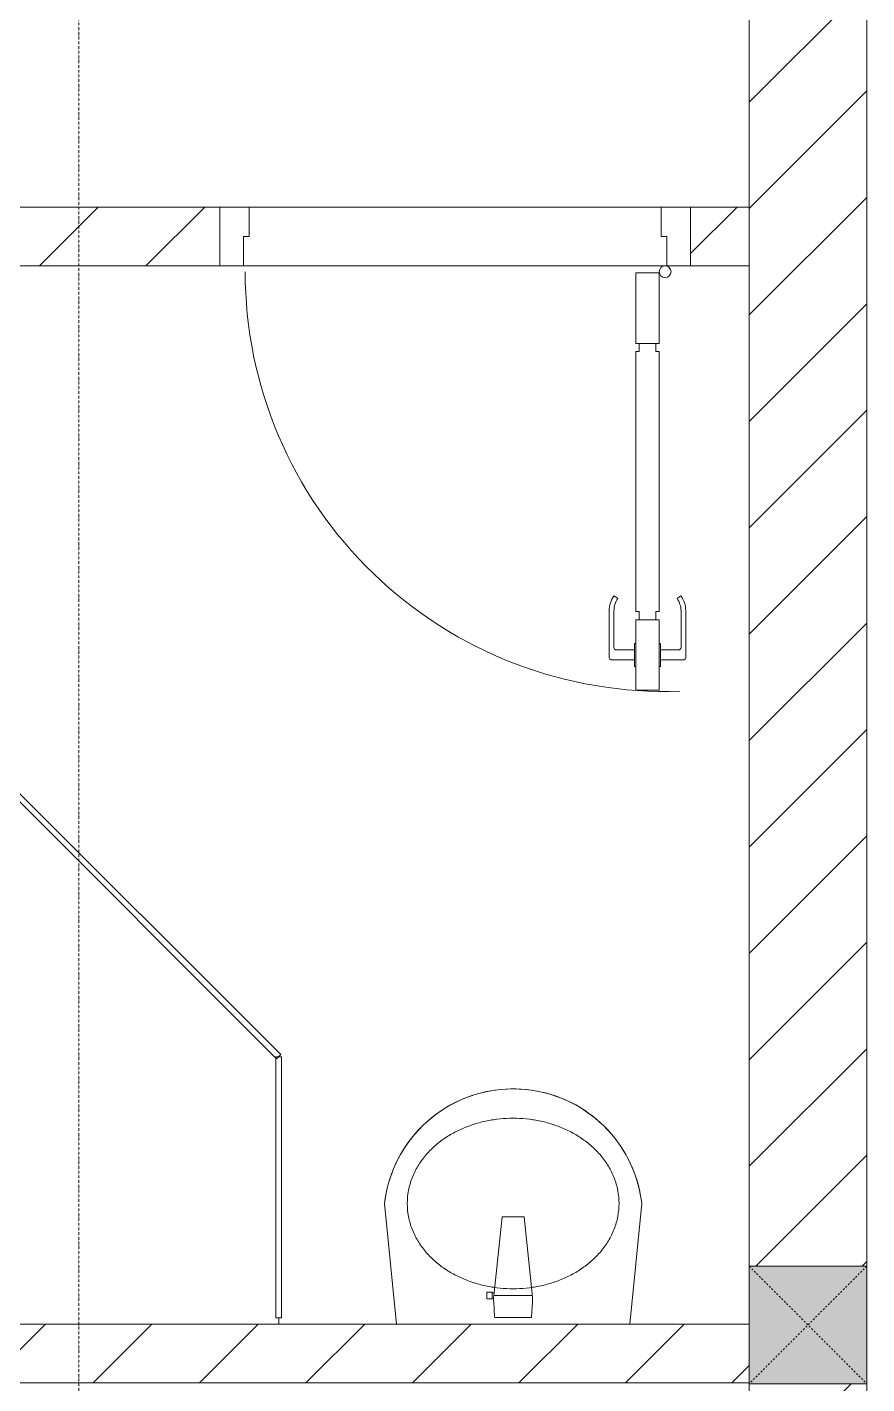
# Model space of a CAD drawing. Header units: millimetres. Extents: x 962 to 239635, y -15958 to 82755.
# Drawn here: x 176776 to 178203, y 64835 to 67143 of the extents above; entities that cross this region are included whole.
import ezdxf

# ---------------------------------------------------------------- set-up
doc = ezdxf.new("R2010")
doc.units = ezdxf.units.MM
for name, pattern in [('Dash', [6, 3, -3]), ('Dash Dot 3_16_', [7.9375, 4.7625, -1.5875, 0, -1.5875]), ('Grid Line', [22.225, 12.7, -3.175, 3.175, -3.175])]:
    doc.linetypes.add(name, pattern=pattern)
for name, color, linetype, lineweight in [('0-1', 7, 'Continuous', 5), ('A-DETL-GENF-1', 9, 'Continuous', 9), ('A-DOOR-1', 254, 'Continuous', 9), ('A-DOOR-2', 9, 'Continuous', 9), ('A-FLOR', 192, 'Continuous', 9), ('A-FLOR-2', 9, 'Continuous', 9), ('A-GLAZ-CURT-1', 254, 'Continuous', 9), ('A-GLAZ-CURT-2', 9, 'Continuous', 9), ('A-WALL', 113, 'Continuous', 9), ('A-WALL-1', 253, 'Continuous', 18), ('A-WALL-2', 9, 'Continuous', 9), ('A-WALL-3', 113, 'Continuous', 18), ('A-WALL-PATT-1', 10, 'Continuous', 9), ('A-WALL-PATT-2', 111, 'Continuous', 9), ('G-ANNO-SYMB-1', 111, 'Dash Dot 3_16_', 18), ('P-SANR-FIXT-1', 254, 'Continuous', 9), ('S-COLS', 52, 'Continuous', 9), ('S-COLS-1', 52, 'Continuous', 5), ('S-COLS-5', 52, 'Dash', 9), ('S-COLS-6', 52, 'Continuous', 18), ('S-COLS-HDLN', 52, 'Dash', 9), ('S-GRID-1', 1, 'Grid Line', 9)]:
    doc.layers.add(name, color=color, linetype=linetype, lineweight=lineweight)
pattern_1 = [(45, (0, 0), (-90.50967, 90.50967), [])]

# ---------------------------------------------------------------- blocks, each defined once
blk = doc.blocks.new('DOOR_CW_01 CANH MO-PANEL KINH - DIG_02-800x2200-CỬA NHÔM KÍNH-V2-TKCS_MB TẦNG 2')
at = {"layer": 'A-DETL-GENF-1'}
for p, q in [((-347, 772), (-307, 772)), ((-347, 652), (-347, 772)), ((-307, 772), (-307, 652)), ((-392, 637), (-392, 716.5)), ((-349, 720.5), (-388, 720.5)), ((-349, 731.8), (-347, 731.8)), ((-349, 692.2), (-349, 731.8)), ((-347, 692.2), (-347, 731.8)), ((-307, 692.2), (-307, 731.8)), ((-305, 731.8), (-307, 731.8)), ((-305, 692.2), (-305, 731.8)), ((-305, 720.5), (-266, 720.5)), ((-262, 637), (-262, 716.5)), ((-384, 699.5), (-384, 637)), ((-349, 703.5), (-380, 703.5)), ((-305, 703.5), (-274, 703.5)), ((-270, 699.5), (-270, 637)), ((-347, 692.2), (-349, 692.2)), ((-307, 692.2), (-305, 692.2)), ((-307, 652), (-347, 652)), ((-313, 652), (-341, 652)), ((-341, 652), (-341, 638)), ((-313, 638), (-313, 652)), ((-347, 638), (-341, 638)), ((-347, 638), (-347, 196)), ((-307, 638), (-313, 638)), ((-307, 196), (-307, 638)), ((-383.9, 611.2), (-377.3, 615.8)), ((-270.1, 611.2), (-276.7, 615.8)), ((-347, 196), (-341, 196)), ((-341, 196), (-341, 182)), ((-307, 196), (-313, 196)), ((-313, 182), (-313, 196)), ((-307, 182), (-347, 182)), ((-347, 182), (-347, 62)), ((-341, 182), (-313, 182)), ((-307, 62), (-307, 182)), ((-347, 62), (-307, 62))]:
    blk.add_line(p, q, dxfattribs=at)
blk.add_circle((-357, 60), 10, dxfattribs=at)
for centre, radius, start, end in [((-357, 60), 714, 360, 92), ((-388, 716.5), 4, 90, 180), ((-266, 716.5), 4, 0, 90), ((-380, 699.5), 4, 90, 180), ((-274, 699.5), 4, 0, 90), ((-347, 637), 45, 180, 215), ((-347, 637), 37, 180, 215), ((-307, 637), 37, 325, 0), ((-307, 637), 45, 325, 0)]:
    blk.add_arc(centre, radius, start, end, dxfattribs=at)
at = {"layer": 'A-DOOR-2'}
for p, q in [((-360, 50), (-400, 50)), ((-400, 50), (-400, -50)), ((-360, 0), (-360, 50)), ((-357, 50), (-332, 50)), ((400, 50), (360, 50)), ((360, 50), (360, 0)), ((400, -50), (400, 50)), ((-350, 0), (-360, 0)), ((-350, -50), (-350, 0)), ((360, 0), (350, 0)), ((350, 0), (350, -50)), ((-400, -50), (-350, -50)), ((350, -50), (400, -50))]:
    blk.add_line(p, q, dxfattribs=at)
blk = doc.blocks.new('bonruatreo - Chậu rửa-348246-TKCS_MB TẦNG 2')
at = {"layer": 'P-SANR-FIXT-1'}
for p, q in [((-218.6, 205), (-198.4, 0)), ((198.4, 0), (218.6, 205)), ((-18.5, 182.5), (-32.2, 52.9)), ((18.5, 182.5), (-18.5, 182.5)), ((33, 45.4), (18.5, 182.5)), ((-35.6, 54.2), (-44.7, 54.2)), ((-44.7, 54.2), (-44.7, 42.8)), ((-35.6, 52.9), (-35.6, 54.2)), ((-32.2, 52.9), (-35.6, 52.9)), ((-35.6, 44.2), (-35.6, 52.9)), ((-32.2, 52.9), (-33.1, 44.2)), ((32.7, 48.5), (-32.7, 48.5)), ((-44.7, 42.8), (-35.6, 42.8)), ((-35.6, 42.8), (-35.6, 44.2)), ((-35.6, 44.2), (-33.1, 44.2)), ((-33, 37.3), (-31.4, 12.2)), ((31.4, 12.2), (33, 37.3)), ((-30.2, 11), (30.2, 11))]:
    blk.add_line(p, q, dxfattribs=at)
at = {"layer": 'P-SANR-FIXT-1', "flags": 128}
blk.add_lwpolyline([(-218.6, 205), (-217.4, 213.7), (-215.9, 222.4), (-214, 231), (-211.8, 239.5), (-209.3, 247.9), (-206.4, 256.2), (-203.2, 264.4), (-199.6, 272.5), (-195.8, 280.4), (-191.6, 288.1), (-187.1, 295.7), (-182.3, 303.1), (-177.3, 310.3), (-171.9, 317.3), (-166.3, 324.1), (-160.4, 330.6), (-154.2, 336.9), (-147.8, 342.9), (-141.2, 348.7), (-134.3, 354.2), (-127.3, 359.4), (-120, 364.4), (-112.5, 369), (-104.9, 373.4), (-97.1, 377.4), (-89.1, 381.2), (-81, 384.6), (-72.7, 387.6), (-64.4, 390.4), (-55.9, 392.8), (-47.3, 394.8), (-38.7, 396.6), (-30, 397.9), (-21.3, 399), (-12.5, 399.6), (-3.7, 400), (5.1, 399.9), (13.9, 399.6), (22.6, 398.8), (31.4, 397.8), (40.1, 396.3), (48.7, 394.5), (57.2, 392.4), (65.7, 390), (74, 387.2), (82.2, 384.1), (90.3, 380.6), (98.3, 376.8), (106.1, 372.7), (113.7, 368.3), (121.1, 363.6), (128.4, 358.7), (135.4, 353.4), (142.2, 347.8), (148.8, 342), (155.2, 335.9), (161.3, 329.6), (167.2, 323), (172.8, 316.2), (178.1, 309.2), (183.1, 302), (187.8, 294.6), (192.2, 287), (196.4, 279.2), (200.2, 271.3), (203.7, 263.2), (206.8, 255), (209.7, 246.6), (212.2, 238.2), (214.3, 229.7), (216.1, 221.1), (217.6, 212.4), (218.6, 205)], dxfattribs=at)
at = {"layer": 'P-SANR-FIXT-1'}
for centre, radius, start, end in [((0, 180), 220, 6.525, 173.475), ((5.5, 41.4), 38.7, 175.8543, 186.034), ((-5.5, 41.4), 38.7, 353.966, 6.034), ((-30.1, 12.3), 1.3, 183.5997, 268.7722), ((30.1, 12.3), 1.3, 271.2278, 356.4003)]:
    blk.add_arc(centre, radius, start, end, dxfattribs=at)
for points in [[(-180, 205), (-180, 212.4), (-178.6, 227.3), (-172.4, 248.8), (-162.5, 268.9), (-149.4, 287), (-133.8, 303), (-116.1, 316.6), (-96.9, 327.9), (-76.5, 336.8), (-55.2, 343.5), (-33.3, 347.9), (-11.2, 350.1), (11.1, 350.1), (33.3, 347.9), (55.2, 343.5), (76.5, 336.8), (96.9, 327.9), (116.1, 316.6), (133.8, 302.9), (149.5, 287), (162.5, 268.8), (172.4, 248.8), (178.6, 227.3), (180, 212.4), (180, 205)], [(180, 205), (180, 197.6), (178.6, 182.7), (172.4, 161.2), (162.5, 141.2), (149.5, 123), (133.8, 107.1), (116.1, 93.4), (96.9, 82.1), (76.5, 73.2), (55.2, 66.5), (33.3, 62.1), (11.1, 59.9), (-11.2, 59.9), (-33.3, 62.1), (-55.2, 66.5), (-76.5, 73.2), (-96.9, 82.1), (-116.1, 93.4), (-133.8, 107), (-149.4, 123), (-162.5, 141.1), (-172.4, 161.2), (-178.6, 182.7), (-180, 197.6), (-180, 205)]]:
    blk.add_open_spline(points, degree=3, dxfattribs=at)
blk = doc.blocks.new('System Panel - Glazed-901207-TKCS_MB TẦNG 2')
at = {"layer": 'A-GLAZ-CURT-2'}
for p, q in [((222.1, 5), (-222.1, 5)), ((-222.1, 5), (-222.1, -5)), ((222.1, -5), (222.1, 5)), ((-222.1, -5), (222.1, -5))]:
    blk.add_line(p, q, dxfattribs=at)
blk = doc.blocks.new('System Panel - Glazed-579379-TKCS_MB TẦNG 2')
at = {"layer": 'A-GLAZ-CURT-2'}
for p, q in [((350.6, 5), (-350.6, 5)), ((-350.6, 5), (-350.6, -5)), ((350.6, -5), (350.6, 5)), ((-350.6, -5), (350.6, -5))]:
    blk.add_line(p, q, dxfattribs=at)
blk = doc.blocks.new('NCV_TKTC_TANG 2_rvt-1-TKCS_MB TẦNG 2')
at = {"layer": 'A-WALL-PATT-1'}
h = blk.add_hatch(dxfattribs=at)
h.set_pattern_fill('FP_1', color=256, style=0, pattern_type=2)
h.set_pattern_definition(pattern_1)
h.paths.add_polyline_path([(116252.6, 66736.9), (116252.6, 66836.9), (116152.6, 66836.9), (116152.6, 66736.9)])
h.paths.add_polyline_path([(115352.6, 66736.9), (115352.6, 66836.9), (114252.1, 66836.9), (114252.1, 66736.9), (114955.2, 66736.9)])
h = blk.add_hatch(dxfattribs=at)
h.set_pattern_fill('FP_1', color=256, style=0, pattern_type=2)
h.set_pattern_definition(pattern_1)
h.paths.add_polyline_path([(116252.6, 64836.9), (116252.6, 64936.9), (114252.6, 64936.9), (114252.6, 64836.9), (115761.3, 64836.9)])
h.paths.add_polyline_path([(114152.6, 64836.9), (114152.6, 64936.9), (111852.5, 64936.9), (111852.5, 64836.9), (114149.2, 64836.9)])
at = {"layer": 'A-FLOR-2'}
for p, q in [((115402.6, 66836.9), (116102.6, 66836.9)), ((115452.6, 64947.3), (115452.6, 64936.9))]:
    blk.add_line(p, q, dxfattribs=at)
at = {"layer": 'A-WALL-1'}
for p, q in [((115352.6, 66836.9), (114252.1, 66836.9)), ((115352.6, 66736.9), (115352.6, 66836.9)), ((116252.6, 66836.9), (116152.6, 66836.9)), ((116152.6, 66836.9), (116152.6, 66736.9)), ((116252.6, 66736.9), (116252.6, 66836.9)), ((114252.1, 66736.9), (115352.6, 66736.9)), ((116152.6, 66736.9), (116252.6, 66736.9)), ((116252.6, 64936.9), (114252.6, 64936.9)), ((116252.6, 64836.9), (116252.6, 64936.9)), ((114252.6, 64836.9), (116252.6, 64836.9))]:
    blk.add_line(p, q, dxfattribs=at)
at = {"layer": 'A-WALL-2'}
for p, q in [((115402.6, 66836.9), (116102.6, 66836.9)), ((116112.6, 66736.9), (115392.6, 66736.9))]:
    blk.add_line(p, q, dxfattribs=at)
at = {"layer": 'A-DOOR-1', "rotation": 180}
blk.add_blockref('DOOR_CW_01 CANH MO-PANEL KINH - DIG_02-800x2200-CỬA NHÔM KÍNH-V2-TKCS_MB TẦNG 2', (115752.6, 66786.9), dxfattribs=at)
at = {"layer": 'A-GLAZ-CURT-1'}
for name, p, rotation in [('System Panel - Glazed-579379-TKCS_MB TẦNG 2', (115204.7, 65639.5), 134.9999999999999), ('System Panel - Glazed-901207-TKCS_MB TẦNG 2', (115452.6, 65169.5), 89.9999999999999)]:
    blk.add_blockref(name, p, dxfattribs=dict(at, rotation=rotation))
at = {"layer": 'P-SANR-FIXT-1'}
blk.add_blockref('bonruatreo - Chậu rửa-348246-TKCS_MB TẦNG 2', (115851.2, 64936.9), dxfattribs=at)
blk = doc.blocks.new('G1_SOF - BO TRU - 200x200-3052401-TKCS_MB TẦNG 2')
at = {"layer": 'S-COLS-HDLN'}
for p, q in [((-100, -100), (100, 100)), ((100, -100), (-100, 100))]:
    blk.add_line(p, q, dxfattribs=at)

msp = doc.modelspace()

# ---------------------------------------------------------------- hatches: boundary and pattern name
at = {"layer": 'A-WALL-PATT-2'}
h = msp.add_hatch(dxfattribs=at)
h.set_pattern_fill('FP_1', color=256, style=0, pattern_type=2)
h.set_pattern_definition([(45, (61750.9, 0), (-90.50967, 90.50967), [])])
h.paths.add_polyline_path([(178203.5, 61911.9), (178203.5, 62061.9), (178003.5, 62061.9), (178003.5, 61911.9)])
h.paths.add_polyline_path([(178203.5, 63151.9), (178203.5, 64835.3), (178003.5, 64835.3), (178003.5, 63151.9)])
h.paths.add_polyline_path([(178003.5, 65035.3), (178203.5, 65035.3), (178203.5, 69761.9), (178003.5, 69761.9), (178003.5, 65415)])
at = {"layer": 'S-COLS-1'}
msp.add_hatch(color=256, dxfattribs=at).paths.add_polyline_path([(178203.4, 64835.3), (178203.4, 65035.3), (178003.4, 65035.3), (178003.4, 64835.3)])

# ---------------------------------------------------------------- linework, layer by layer
at = {"layer": 'A-FLOR'}
msp.add_line((178203.5, 65035.3), (178203.5, 64835.3), dxfattribs=at)
at = {"layer": 'A-WALL'}
for p, q in [((178003.5, 65035.3), (178203.5, 65035.3)), ((178203.5, 64835.3), (178003.5, 64835.3))]:
    msp.add_line(p, q, dxfattribs=at)
at = {"layer": 'A-WALL-3'}
for p, q in [((178003.5, 69761.9), (178003.5, 65035.3)), ((178203.5, 65035.3), (178203.5, 69761.9)), ((178003.5, 64835.3), (178003.5, 63151.9)), ((178203.5, 63151.9), (178203.5, 64835.3))]:
    msp.add_line(p, q, dxfattribs=at)
at = {"layer": 'G-ANNO-SYMB-1'}
msp.add_line((176863.5, 82373.8), (176863.5, 13547.9), dxfattribs=at)
at = {"layer": 'S-COLS'}
for p, q in [((178203.4, 65035.3), (178003.4, 65035.3)), ((178003.4, 64835.3), (178203.4, 64835.3))]:
    msp.add_line(p, q, dxfattribs=at)
at = {"layer": 'S-COLS-6'}
for p, q in [((178003.4, 65035.3), (178003.4, 64835.3)), ((178203.4, 64835.3), (178203.4, 65035.3))]:
    msp.add_line(p, q, dxfattribs=at)
at = {"layer": 'S-GRID-1'}
msp.add_line((178203.5, 19351.6), (178203.5, 76542.3), dxfattribs=at)

# ---------------------------------------------------------------- block references
at = {"layer": '0-1'}
msp.add_blockref('NCV_TKTC_TANG 2_rvt-1-TKCS_MB TẦNG 2', (61750.9, 0), dxfattribs=at)
at = {"layer": 'S-COLS-5', "rotation": 180}
msp.add_blockref('G1_SOF - BO TRU - 200x200-3052401-TKCS_MB TẦNG 2', (178103.4, 64935.3), dxfattribs=at)

doc.saveas('drawing.dxf')
